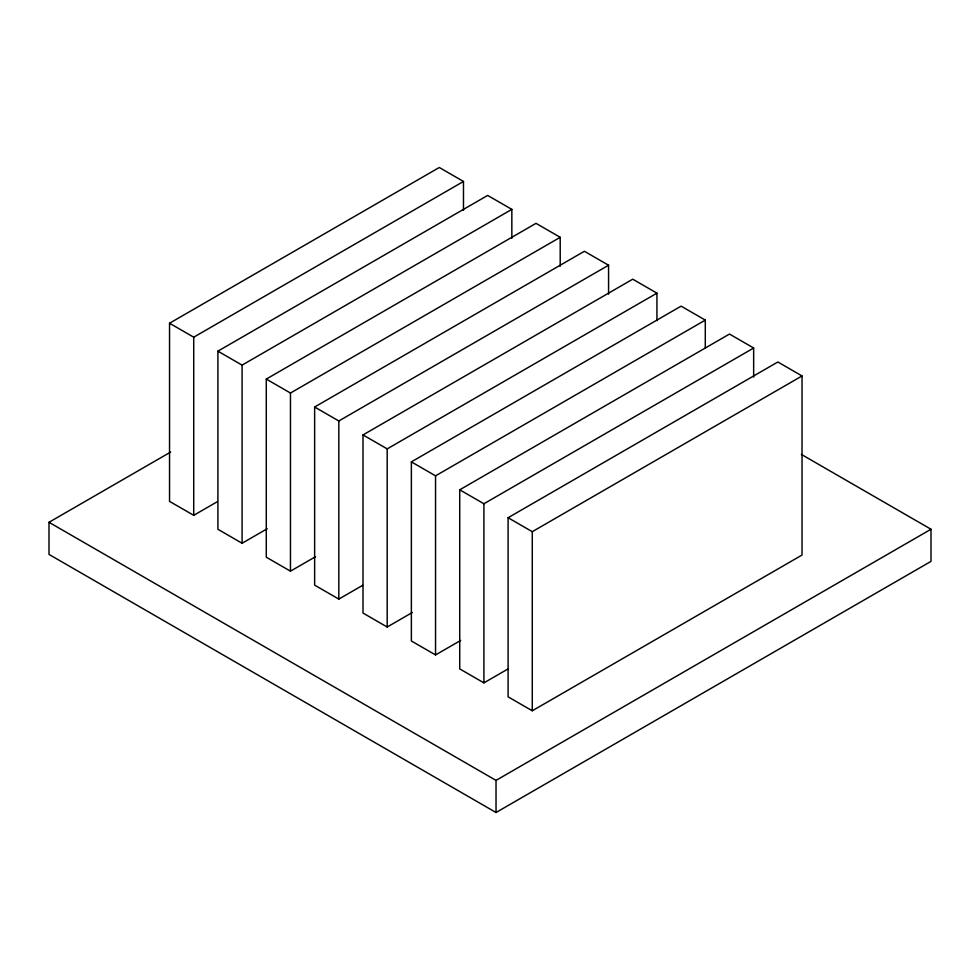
<?xml version="1.0" encoding="UTF-8"?>
<svg xmlns="http://www.w3.org/2000/svg" width="980" height="980" viewBox="0 0 980 980"><rect width="100%" height="100%" fill="white"/><g stroke="black" fill="none" stroke-linecap="round" stroke-linejoin="round"><path stroke-width="1.47" d="M217.523 501.576L193.721 515.321L169.54 501.368L169.54 323.241L439.285 167.494L463.479 181.459L463.479 210.382M169.54 323.241L193.721 337.194L463.479 181.459M267.209 528.747L242.085 543.251L217.903 529.286L217.903 351.159L487.66 195.424L511.842 209.377L511.842 238.311M217.903 351.159L242.085 365.124L511.842 209.377M315.585 556.665L290.46 571.168L266.278 557.204L266.278 379.076L536.023 223.342L560.205 237.307L560.205 266.229M801.383 454.426L931 529.249L931 561.381L496.027 812.506L49 554.411L49 522.291L170.63 452.062M266.278 379.076L290.46 393.041L560.205 237.307M362.625 585.354L338.823 599.099L314.641 585.134L314.641 407.006L584.386 251.272L608.568 265.225L608.568 294.159M314.641 407.006L338.823 420.971L608.568 265.225M412.31 612.512L387.186 627.016L363.004 613.051L363.004 434.924L632.749 279.19L656.931 293.155L656.931 320.558M363.004 434.924L387.186 448.889L656.931 293.155M460.674 640.43L435.549 654.934L411.367 640.981L411.367 461.874L681.112 306.14L705.294 320.105L705.294 347.655M411.367 461.874L435.549 475.839L705.294 320.105M507.714 669.12L483.912 682.864L459.73 668.899L459.73 489.804L729.475 334.058L753.657 348.023L753.657 377.104M459.73 489.804L483.912 503.757L753.657 348.023M508.093 517.722L777.851 361.988L802.032 375.952L802.032 555.048L532.275 710.782L508.093 696.829L508.093 517.722L532.275 531.687L802.032 375.952M49 522.291L496.027 780.386L931 529.249M532.275 531.687L532.275 710.782M496.027 780.386L496.027 812.506M483.912 503.757L483.912 682.864M435.549 475.839L435.549 654.934M387.186 448.889L387.186 627.016M338.823 420.971L338.823 599.099M290.46 393.041L290.46 571.168M242.085 365.124L242.085 543.251M193.721 337.194L193.721 515.321"/></g></svg>
